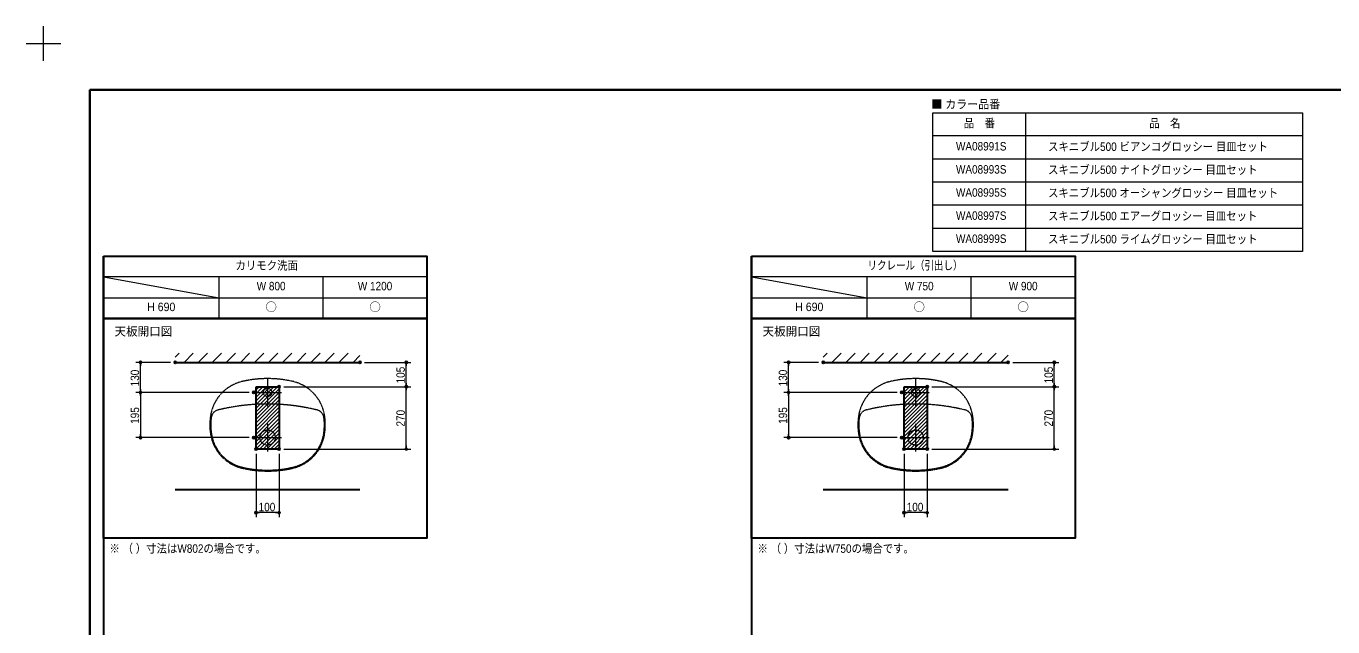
# Model space of a CAD drawing. Units: millimetres, scale not verified. Extents: x -6062 to 6062, y -3045 to 3045.
# Drawn here: x -6062 to -407, y 446 to 3045 of the extents above; entities that cross this region are included whole.
import ezdxf
from ezdxf.enums import TextEntityAlignment as Align

# ---------------------------------------------------------------- set-up
doc = ezdxf.new("R2010")
doc.units = ezdxf.units.MM
doc.header["$LTSCALE"] = 20
doc.header["$PDMODE"] = 32
doc.header["$PDSIZE"] = 10
doc.linetypes.add('USER1', pattern=[2.91, 1.76, -0.4, 0.35, -0.4])
doc.linetypes.add('USER2', pattern=[1.11, 0.71, -0.4])
for name, color, linetype, lineweight in [('0-2_1図面枠', 7, 'Continuous', 20), ('0-4_0', 7, 'Continuous', 25), ('0-6_2寸法-1', 7, 'Continuous', 15), ('0-8_3一般', 7, 'Continuous', 15)]:
    doc.layers.add(name, color=color, linetype=linetype, lineweight=lineweight)
doc.layers.add('0-5_Defpoints', color=7, linetype='Continuous')
doc.styles.add('ＭＳ Ｐゴシック', font='')
doc.styles.get('ＭＳ Ｐゴシック').set_extended_font_data('MS PGothic')

# ---------------------------------------------------------------- blocks, each defined once
blk = doc.blocks.new('グループ-22')
at = {"layer": '0-2_1図面枠', "lineweight": 15}
for p, q in [((-84000, 57900), (-84000, 60900)), ((-85500, 59400), (-82500, 59400))]:
    blk.add_line(p, q, dxfattribs=at)
blk = doc.blocks.new('グループ-24')
at = {"layer": '0-2_1図面枠', "lineweight": 35}
blk.add_lwpolyline([(-80000, 55400), (80000, 55400), (80000, -55400), (-80000, -55400)], close=True, dxfattribs=at)
blk = doc.blocks.new('図面枠')
at = {"layer": '0-2_1図面枠'}
for name in ['グループ-22', 'グループ-24']:
    blk.add_blockref(name, (0, 0), dxfattribs=at)
blk = doc.blocks.new('グループ-34')
at = {"layer": '0-2_1図面枠', "lineweight": 30}
for p, q in [((-78800, 41000), (-78800, -48600)), ((-22700, 41000), (-22700, -48600))]:
    blk.add_line(p, q, dxfattribs=at)
at = {"layer": '0-2_1図面枠', "lineweight": 15}
for p, q in [((-50800, 39200), (-78800, 39200)), ((-78800, 39200), (-68800, 37400)), ((-68800, 35600), (-68800, 39200)), ((-59800, 35600), (-59800, 39200)), ((5300, 39200), (-22700, 39200)), ((-22700, 39200), (-12700, 37400)), ((-12700, 35600), (-12700, 39200)), ((-3700, 35600), (-3700, 39200)), ((-78800, 37400), (-50800, 37400)), ((-22700, 37400), (5300, 37400))]:
    blk.add_line(p, q, dxfattribs=at)
at = {"layer": '0-2_1図面枠', "lineweight": 30}
for points in [[(-78800, 41000), (-50800, 41000), (-50800, 35600), (-78800, 35600)], [(-22700, 41000), (5300, 41000), (5300, 35600), (-22700, 35600)], [(-78800, 35600), (-50800, 35600), (-50800, 16600), (-78800, 16600)], [(-22700, 35600), (5300, 35600), (5300, 16600), (-22700, 16600)]]:
    blk.add_lwpolyline(points, close=True, dxfattribs=at)
blk = doc.blocks.new('_Dot')
at = {"layer": '0-4_0'}
blk.add_line((-10, 0), (-20, 0), dxfattribs=at)
for points in [[(0, 0), (-10, 0), (-9.92, 1.25)], [(0, 0), (-9.92, -1.25), (-10, 0)], [(0, 0), (-9.92, 1.25), (-9.69, 2.49)], [(0, 0), (-9.69, -2.49), (-9.92, -1.25)], [(0, 0), (-9.69, 2.49), (-9.3, 3.68)], [(0, 0), (-9.3, -3.68), (-9.69, -2.49)], [(0, 0), (-9.3, 3.68), (-8.76, 4.82)], [(0, 0), (-8.76, -4.82), (-9.3, -3.68)], [(0, 0), (-8.76, 4.82), (-8.09, 5.88)], [(0, 0), (-8.09, -5.88), (-8.76, -4.82)], [(0, 0), (-8.09, 5.88), (-7.29, 6.85)], [(0, 0), (-7.29, -6.85), (-8.09, -5.88)], [(0, 0), (-7.29, 6.85), (-6.37, 7.71)], [(0, 0), (-6.37, -7.71), (-7.29, -6.85)], [(0, 0), (-6.37, 7.71), (-5.36, 8.44)], [(0, 0), (-5.36, -8.44), (-6.37, -7.71)], [(0, 0), (-5.36, 8.44), (-4.26, 9.05)], [(0, 0), (-4.26, -9.05), (-5.36, -8.44)], [(0, 0), (-4.26, 9.05), (-3.09, 9.51)], [(0, 0), (-3.09, -9.51), (-4.26, -9.05)], [(0, 0), (-3.09, 9.51), (-1.87, 9.82)], [(0, 0), (-1.87, -9.82), (-3.09, -9.51)], [(0, 0), (-1.87, 9.82), (-0.63, 9.98)], [(0, 0), (-0.63, -9.98), (-1.87, -9.82)], [(0, 0), (-0.63, 9.98), (0.63, 9.98)], [(0, 0), (0.63, -9.98), (-0.63, -9.98)], [(0, 0), (0.63, 9.98), (1.87, 9.82)], [(0, 0), (1.87, 9.82), (3.09, 9.51)], [(0, 0), (3.09, 9.51), (4.26, 9.05)], [(0, 0), (4.26, 9.05), (5.36, 8.44)], [(0, 0), (5.36, 8.44), (6.37, 7.71)], [(0, 0), (6.37, 7.71), (7.29, 6.85)], [(0, 0), (7.29, 6.85), (8.09, 5.88)], [(0, 0), (8.09, 5.88), (8.76, 4.82)], [(0, 0), (8.76, 4.82), (9.3, 3.68)], [(0, 0), (9.3, 3.68), (9.69, 2.49)], [(0, 0), (9.69, 2.49), (9.92, 1.25)], [(0, 0), (9.92, 1.25), (10, 0)], [(0, 0), (1.87, -9.82), (0.63, -9.98)], [(0, 0), (3.09, -9.51), (1.87, -9.82)], [(0, 0), (4.26, -9.05), (3.09, -9.51)], [(0, 0), (5.36, -8.44), (4.26, -9.05)], [(0, 0), (6.37, -7.71), (5.36, -8.44)], [(0, 0), (7.29, -6.85), (6.37, -7.71)], [(0, 0), (8.09, -5.88), (7.29, -6.85)], [(0, 0), (8.76, -4.82), (8.09, -5.88)], [(0, 0), (9.3, -3.68), (8.76, -4.82)], [(0, 0), (9.69, -2.49), (9.3, -3.68)], [(0, 0), (9.92, -1.25), (9.69, -2.49)], [(0, 0), (10, 0), (9.92, -1.25)]]:
    blk.add_solid(points, dxfattribs=at)
blk = doc.blocks.new('グループ-72')
at = {"layer": '0-8_3一般', "linetype": 'USER1'}
for p, q in [((-64600, 30400), (-64600, 28000)), ((-65800, 29200), (-63400, 29200))]:
    blk.add_line(p, q, dxfattribs=at)
at = {"layer": '0-8_3一般', "linetype": 'USER2'}
blk.add_circle((-64600, 29200), 360, dxfattribs=at)
blk = doc.blocks.new('グループ-73')
at = {"layer": '0-8_3一般', "linetype": 'USER1'}
for p, q in [((-64600, 26500), (-64600, 24100)), ((-65800, 25300), (-63400, 25300))]:
    blk.add_line(p, q, dxfattribs=at)
blk.add_circle((-64600, 25300), 660, dxfattribs=at)
blk = doc.blocks.new('グループ-74')
at = {"layer": '0-8_3一般', "linetype": 'USER1'}
for centre, radius, start, end in [((-65978.4, 26644.8), 3600, 102.84574, 169.92851), ((-64600, 20600), 9800, 77.15426, 102.84574), ((-63221.6, 26644.8), 3600, 10.07149, 77.15426), ((-64600, 26400), 5000, 169.92851, 190.07149), ((-68688.7, 26907), 800, 103.75169, 172.93188), ((-64600, 10200), 18000, 76.24831, 103.75169), ((-60511.3, 26907), 800, 7.06812, 76.24831), ((-64600, 26400), 5000, 349.92851, 10.07149), ((-64600, 26400), 4920, 172.93188, 190.07149), ((-64600, 26400), 4920, 349.92851, 7.06812), ((-65978.4, 26155.2), 3600, 190.07149, 257.15426), ((-65978.4, 26155.2), 3520, 190.07149, 257.15426), ((-63221.6, 26155.2), 3520, 282.84574, 349.92851), ((-63221.6, 26155.2), 3600, 282.84574, 349.92851), ((-64600, 32200), 9800, 257.15426, 282.84574), ((-64600, 32200), 9720, 257.15426, 282.84574)]:
    blk.add_arc(centre, radius, start, end, dxfattribs=at)
blk = doc.blocks.new('グループ-75')
at = {"layer": '0-8_3一般', "linetype": 'USER1'}
for p, q in [((-8500, 30400), (-8500, 28000)), ((-9700, 29200), (-7300, 29200))]:
    blk.add_line(p, q, dxfattribs=at)
at = {"layer": '0-8_3一般', "linetype": 'USER2'}
blk.add_circle((-8500, 29200), 360, dxfattribs=at)
blk = doc.blocks.new('グループ-76')
at = {"layer": '0-8_3一般', "linetype": 'USER1'}
for p, q in [((-8500, 26500), (-8500, 24100)), ((-9700, 25300), (-7300, 25300))]:
    blk.add_line(p, q, dxfattribs=at)
blk.add_circle((-8500, 25300), 660, dxfattribs=at)
blk = doc.blocks.new('グループ-77')
at = {"layer": '0-8_3一般', "linetype": 'USER1'}
for centre, radius, start, end in [((-9878.4, 26644.8), 3600, 102.84574, 169.92851), ((-8500, 20600), 9800, 77.15426, 102.84574), ((-7121.6, 26644.8), 3600, 10.07149, 77.15426), ((-8500, 26400), 5000, 169.92851, 190.07149), ((-12588.7, 26907), 800, 103.75169, 172.93188), ((-8500, 10200), 18000, 76.24831, 103.75169), ((-4411.3, 26907), 800, 7.06812, 76.24831), ((-8500, 26400), 5000, 349.92851, 10.07149), ((-8500, 26400), 4920, 172.93188, 190.07149), ((-8500, 26400), 4920, 349.92851, 7.06812), ((-9878.4, 26155.2), 3600, 190.07149, 257.15426), ((-9878.4, 26155.2), 3520, 190.07149, 257.15426), ((-7121.6, 26155.2), 3520, 282.84574, 349.92851), ((-7121.6, 26155.2), 3600, 282.84574, 349.92851), ((-8500, 32200), 9800, 257.15426, 282.84574), ((-8500, 32200), 9720, 257.15426, 282.84574)]:
    blk.add_arc(centre, radius, start, end, dxfattribs=at)
blk = doc.blocks.new('グループ-81')
at = {"layer": '0-2_1図面枠', "lineweight": 15}
for p, q in [((1000, 53400), (1000, 41400)), ((25000, 51400), (-7000, 51400)), ((25000, 49400), (-7000, 49400)), ((25000, 47400), (-7000, 47400)), ((25000, 45400), (-7000, 45400)), ((25000, 43400), (-7000, 43400))]:
    blk.add_line(p, q, dxfattribs=at)
blk.add_lwpolyline([(25000, 41400), (-7000, 41400), (-7000, 53400), (25000, 53400)], close=True, dxfattribs=at)
blk = doc.blocks.new('グループ-82')
at = {"layer": '0-2_1図面枠'}
blk.add_blockref('グループ-81', (0, 0), dxfattribs=at)
at = {"layer": '0-2_1図面枠', "style": 'ＭＳ Ｐゴシック', "width": 0.9}
for s, p in [('品\u3000番', (-4333.4, 51914.9)), ('品\u3000名', (11720.4, 51905.4))]:
    blk.add_text(s, height=733.7, dxfattribs=at).set_placement(p, align=Align.BOTTOM_LEFT)

msp = doc.modelspace()

# ---------------------------------------------------------------- linework, layer by layer
at = {"layer": '0-5_Defpoints'}
for p in [(-5567.5, 1590), (-5417.5, 1590), (-4617.5, 1590), (-4417.5, 1590), (-2762.5, 1590), (-2612.5, 1590), (-1812.5, 1590), (-1612.5, 1590), (-4967.5, 1485), (-4417.5, 1485), (-2162.5, 1485), (-1612.5, 1485), (-5077.5, 1460), (-2272.5, 1460), (-5567.5, 1265), (-5077.5, 1265), (-2762.5, 1265), (-2272.5, 1265), (-5067.5, 1215), (-4967.5, 1215), (-2262.5, 1215), (-2162.5, 1215), (-5067.5, 940), (-2262.5, 940)]:
    msp.add_point(p, dxfattribs=at)
at = {"layer": '0-6_2寸法-1'}
for p, q in [((-5437.5, 1590), (-5587.5, 1590)), ((-4597.5, 1590), (-4397.5, 1590)), ((-2632.5, 1590), (-2782.5, 1590)), ((-1792.5, 1590), (-1592.5, 1590)), ((-5567.5, 1475.01), (-5567.5, 1574.99)), ((-4417.5, 1500.01), (-4417.5, 1574.99)), ((-2762.5, 1475.01), (-2762.5, 1574.99)), ((-1612.5, 1500.01), (-1612.5, 1574.99)), ((-4947.5, 1485), (-4397.5, 1485)), ((-4947.5, 1485), (-4397.5, 1485)), ((-2142.5, 1485), (-1592.5, 1485)), ((-2142.5, 1485), (-1592.5, 1485)), ((-5097.5, 1460), (-5587.5, 1460)), ((-5097.5, 1460), (-5587.5, 1460)), ((-5567.5, 1444.99), (-5567.5, 1280.01)), ((-4417.5, 1230.01), (-4417.5, 1469.99)), ((-2292.5, 1460), (-2782.5, 1460)), ((-2292.5, 1460), (-2782.5, 1460)), ((-2762.5, 1444.99), (-2762.5, 1280.01)), ((-1612.5, 1230.01), (-1612.5, 1469.99)), ((-5097.5, 1265), (-5587.5, 1265)), ((-2292.5, 1265), (-2782.5, 1265)), ((-5067.5, 1195), (-5067.5, 920)), ((-4967.5, 1195), (-4967.5, 920)), ((-4947.5, 1215), (-4397.5, 1215)), ((-2262.5, 1195), (-2262.5, 920)), ((-2162.5, 1195), (-2162.5, 920)), ((-2142.5, 1215), (-1592.5, 1215)), ((-4982.51, 940), (-5052.49, 940)), ((-2177.51, 940), (-2247.49, 940))]:
    msp.add_line(p, q, dxfattribs=at)
at = {"layer": '0-8_3一般'}
for p, q in [((-5417.5, 1612.56), (-5400.06, 1630)), ((-5379.1, 1590), (-5339.1, 1630)), ((-5318.14, 1590), (-5278.14, 1630)), ((-5257.18, 1590), (-5217.18, 1630)), ((-5196.22, 1590), (-5156.22, 1630)), ((-5135.26, 1590), (-5095.26, 1630)), ((-5074.3, 1590), (-5034.3, 1630)), ((-5013.34, 1590), (-4973.34, 1630)), ((-4952.38, 1590), (-4912.38, 1630)), ((-4891.42, 1590), (-4851.42, 1630)), ((-4830.46, 1590), (-4790.46, 1630)), ((-4769.5, 1590), (-4729.5, 1630)), ((-4708.54, 1590), (-4668.54, 1630)), ((-4647.58, 1590), (-4617.5, 1620.08)), ((-2612.5, 1613.4), (-2595.9, 1630)), ((-2574.94, 1590), (-2534.94, 1630)), ((-2513.98, 1590), (-2473.98, 1630)), ((-2453.02, 1590), (-2413.02, 1630)), ((-2392.06, 1590), (-2352.06, 1630)), ((-2331.1, 1590), (-2291.1, 1630)), ((-2270.14, 1590), (-2230.14, 1630)), ((-2209.18, 1590), (-2169.18, 1630)), ((-2148.22, 1590), (-2108.22, 1630)), ((-2087.26, 1590), (-2047.26, 1630)), ((-2026.3, 1590), (-1986.3, 1630)), ((-1965.34, 1590), (-1925.34, 1630)), ((-1904.38, 1590), (-1864.38, 1630)), ((-1843.42, 1590), (-1812.5, 1620.92)), ((-5067.5, 1472), (-5054.5, 1485)), ((-5067.5, 1456), (-5038.5, 1485)), ((-5067.5, 1440), (-5022.5, 1485)), ((-5067.5, 1424), (-5006.5, 1485)), ((-5067.5, 1408), (-4990.5, 1485)), ((-5067.5, 1392), (-4974.5, 1485)), ((-5067.5, 1376), (-4967.5, 1476)), ((-2262.5, 1477), (-2254.5, 1485)), ((-2262.5, 1461), (-2238.5, 1485)), ((-2262.5, 1445), (-2222.5, 1485)), ((-2262.5, 1429), (-2206.5, 1485)), ((-2262.5, 1413), (-2190.5, 1485)), ((-2262.5, 1397), (-2174.5, 1485)), ((-2262.5, 1381), (-2162.5, 1481)), ((-5067.5, 1360), (-4967.5, 1460)), ((-5067.5, 1344), (-4967.5, 1444)), ((-5067.5, 1328), (-4967.5, 1428)), ((-2262.5, 1365), (-2162.5, 1465)), ((-2262.5, 1349), (-2162.5, 1449)), ((-2262.5, 1333), (-2162.5, 1433)), ((-2262.5, 1317), (-2162.5, 1417)), ((-5067.5, 1312), (-4967.5, 1412)), ((-5067.5, 1296), (-4967.5, 1396)), ((-5067.5, 1280), (-4967.5, 1380)), ((-5067.5, 1264), (-4967.5, 1364)), ((-2262.5, 1301), (-2162.5, 1401)), ((-2262.5, 1285), (-2162.5, 1385)), ((-2262.5, 1269), (-2162.5, 1369)), ((-5067.5, 1248), (-4967.5, 1348)), ((-5067.5, 1232), (-4967.5, 1332)), ((-5067.5, 1216), (-4967.5, 1316)), ((-2262.5, 1253), (-2162.5, 1353)), ((-2262.5, 1237), (-2162.5, 1337)), ((-2262.5, 1221), (-2162.5, 1321)), ((-2252.5, 1215), (-2162.5, 1305)), ((-5052.5, 1215), (-4967.5, 1300)), ((-5036.5, 1215), (-4967.5, 1284)), ((-5020.5, 1215), (-4967.5, 1268)), ((-5004.5, 1215), (-4967.5, 1252)), ((-2236.5, 1215), (-2162.5, 1289)), ((-2220.5, 1215), (-2162.5, 1273)), ((-2204.5, 1215), (-2162.5, 1257)), ((-4988.5, 1215), (-4967.5, 1236)), ((-4972.5, 1215), (-4967.5, 1220)), ((-2188.5, 1215), (-2162.5, 1241)), ((-2172.5, 1215), (-2162.5, 1225))]:
    msp.add_line(p, q, dxfattribs=at)
at = {"layer": '0-8_3一般', "lineweight": 30}
for p, q in [((-5417.5, 1590), (-4617.5, 1590)), ((-2612.5, 1590), (-1812.5, 1590)), ((-5417.5, 1040), (-4617.5, 1040)), ((-2612.5, 1040), (-1812.5, 1040))]:
    msp.add_line(p, q, dxfattribs=at)
for points in [[(-5067.5, 1485), (-4967.5, 1485), (-4967.5, 1215), (-5067.5, 1215)], [(-2262.5, 1485), (-2162.5, 1485), (-2162.5, 1215), (-2262.5, 1215)]]:
    msp.add_lwpolyline(points, close=True, dxfattribs=at)

# ---------------------------------------------------------------- block references
at = {"layer": '0-2_1図面枠', "xscale": 0.05, "yscale": 0.05}
for name in ['図面枠', 'グループ-82', 'グループ-34']:
    msp.add_blockref(name, (-1787.5, 0), dxfattribs=at)
at = {"layer": '0-6_2寸法-1', "xscale": 0.7503418, "yscale": 0.7503418}
for p, rotation in [((-5567.5, 1590), 90), ((-4417.5, 1590), 90), ((-2762.5, 1590), 90), ((-1612.5, 1590), 90), ((-5567.5, 1460), 270), ((-4417.5, 1485), 270), ((-4417.5, 1485), 90), ((-2762.5, 1460), 270), ((-1612.5, 1485), 270), ((-1612.5, 1485), 90), ((-5567.5, 1460), 90), ((-2762.5, 1460), 90), ((-5567.5, 1265), 270), ((-2762.5, 1265), 270), ((-4417.5, 1215), 270), ((-1612.5, 1215), 270), ((-5067.5, 940), 180), ((-2262.5, 940), 180)]:
    msp.add_blockref('_Dot', p, dxfattribs=dict(at, rotation=rotation))
for p in [(-4967.5, 940), (-2162.5, 940)]:
    msp.add_blockref('_Dot', p, dxfattribs=at)
at = {"layer": '0-8_3一般', "xscale": 0.05, "yscale": 0.05}
for name in ['グループ-74', 'グループ-72', 'グループ-77', 'グループ-75', 'グループ-73', 'グループ-76']:
    msp.add_blockref(name, (-1787.5, 0), dxfattribs=at)

# ---------------------------------------------------------------- texts
at = {"layer": '0-2_1図面枠', "style": 'ＭＳ Ｐゴシック'}
for s, height, width, p in [('■ カラー品番', 36.69, 0.95, (-2144.6, 2677.54)), ('スキニブル500 ビアンコグロッシー 目皿セット', 36.69, 0.9, (-1639.43, 2494.1)), ('WA08991S', 36.66, 0.9, (-2037.87, 2495.95)), ('WA08993S', 36.66, 0.9, (-2037.87, 2395.95)), ('スキニブル500 ナイトグロッシー 目皿セット', 36.69, 0.9, (-1639.43, 2394.1)), ('WA08995S', 36.66, 0.9, (-2037.87, 2295.95)), ('スキニブル500 オーシャングロッシー 目皿セット', 36.66, 0.9, (-1639.43, 2294.1)), ('WA08997S', 36.66, 0.9, (-2037.87, 2195.95)), ('スキニブル500 エアーグロッシー 目皿セット', 36.66, 0.9, (-1639.43, 2194.1)), ('WA08999S', 36.66, 0.9, (-2037.87, 2095.95)), ('スキニブル500 ライムグロッシー 目皿セット', 36.69, 0.9, (-1639.43, 2094.1)), ('カリモク洗面', 36.69, 0.9, (-5156.39, 1980.07)), ('リクレール（引出し）', 36.69, 0.8, (-2420.67, 1980.64)), ('W 800', 36.66, 0.9, (-5064.45, 1890.95)), ('W 1200', 36.69, 0.9, (-4626.75, 1890.95)), ('W 750', 36.66, 0.9, (-2259.45, 1890.95)), ('W 900', 36.66, 0.9, (-1809.45, 1890.95)), ('H 690', 36.66, 0.95, (-5538.49, 1800.95)), ('H 690', 36.66, 0.95, (-2733.49, 1800.95)), ('※ （ ）寸法はW802の場合です。', 36.69, 0.9, (-5702.1, 755.21)), ('※ （ ）寸法はW750の場合です。', 36.69, 0.9, (-2897.1, 755.21))]:
    msp.add_text(s, height=height, dxfattribs=dict(at, width=width)).set_placement(p, align=Align.BOTTOM_LEFT)
for s, p in [('○', (-5027.09, 1800.46)), ('○', (-4577.09, 1800.46)), ('○', (-2222.09, 1800.46)), ('○', (-1772.09, 1800.46)), ('天板開口図', (-5680, 1694.84)), ('天板開口図', (-2875, 1694.84))]:
    msp.add_text(s, height=36.66, dxfattribs=at).set_placement(p, align=Align.BOTTOM_LEFT)
at = {"layer": '0-6_2寸法-1', "style": 'ＭＳ Ｐゴシック', "width": 0.9}
for s, p in [('130', (-5562.54, 1486.39)), ('105', (-4412.54, 1499.28)), ('130', (-2757.54, 1486.39)), ('105', (-1607.54, 1499.28)), ('195', (-5562.54, 1324.28)), ('270', (-4412.54, 1312.72)), ('195', (-2757.54, 1324.28)), ('270', (-1607.54, 1312.72))]:
    msp.add_text(s, height=36.66, rotation=90, dxfattribs=at).set_placement(p, align=Align.BOTTOM_LEFT)
for p in [(-5056.11, 935.04), (-2251.11, 935.04)]:
    msp.add_text('100', height=36.66, dxfattribs=at).set_placement(p, align=Align.BOTTOM_LEFT)

doc.saveas('drawing.dxf')
